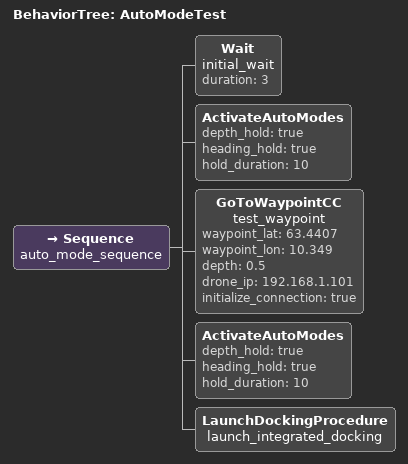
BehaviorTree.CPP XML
<?xml version="1.0" encoding="UTF-8"?>
<root BTCPP_format="4" main_tree_to_execute="AutoModeTest">
<BehaviorTree ID="AutoModeTest">
  <Sequence name="auto_mode_sequence">
    <Wait name="initial_wait" duration="3"/>
        <ActivateAutoModes
        depth_hold="true"
        heading_hold="true"
        hold_duration="10" />
    <GoToWaypointCC name="test_waypoint"
        waypoint_lat="63.4407"
        waypoint_lon="10.349"
        depth="0.5"
        drone_ip="192.168.1.101"
        initialize_connection="true" />
    <ActivateAutoModes
        depth_hold="true"
        heading_hold="true"
        hold_duration="10" />
    <LaunchDockingProcedure name="launch_integrated_docking" />

  </Sequence>
</BehaviorTree>

</root>
